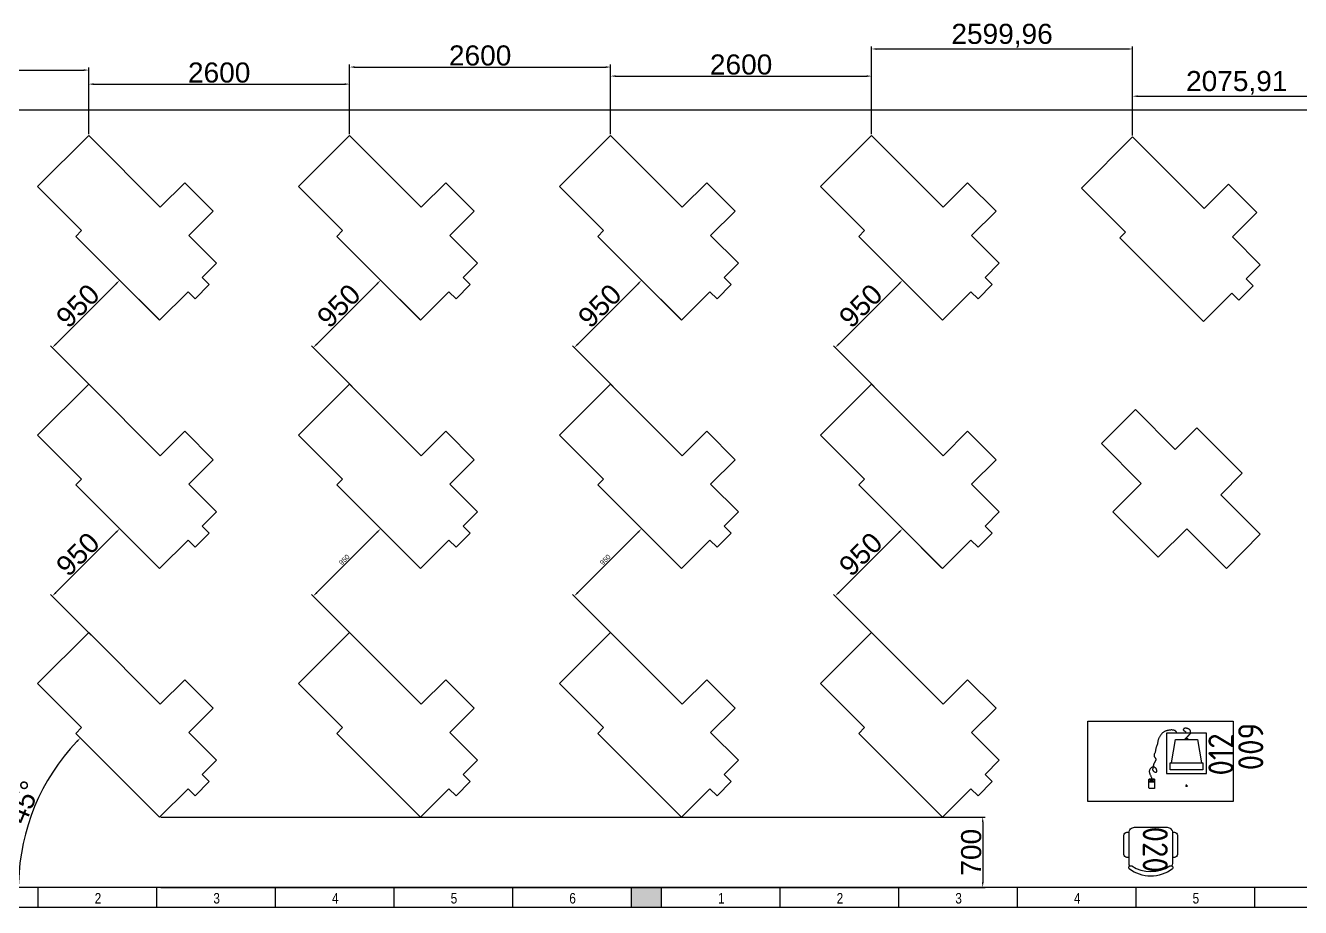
# Model space of a CAD drawing. Header units: millimetres. Extents: x 18768 to 1484868, y -11027 to 520152.
# Drawn here: x 58959 to 71662, y 494678 to 503462 of the extents above; entities that cross this region are included whole.
import ezdxf
from ezdxf.enums import TextEntityAlignment as Align

# ---------------------------------------------------------------- set-up
doc = ezdxf.new("R2010")
doc.units = ezdxf.units.MM
doc.linetypes.add('DIVIDE', pattern=[2.15, 1.5, -0.2, 0.05, -0.15, 0.05, -0.2])
for name, color, linetype in [('L025-CONTORNO', 7, 'Continuous'), ('L025-IMAGIN', 1, 'DIVIDE'), ('L025-TEXTO', 7, 'Continuous'), ('L035-ARRANJO-ADQUIRIR', 102, 'Continuous'), ('L035-TEXTO', 40, 'Continuous'), ('PAREDES', 7, 'Continuous')]:
    doc.layers.add(name, color=color, linetype=linetype)
doc.styles.add('ISO-CP--25', font='isocp.shx', dxfattribs={"height": 250})
doc.styles.get("Standard").update_dxf_attribs({"font": 'arial.ttf'})
doc.dimstyles.new('Anotativo', dxfattribs={"dimscale": 0, "dimtxt": 2.5, "dimasz": 2.5, "dimexe": 1.25, "dimexo": 0.625, "dimtad": 1, "dimtxsty": 'Standard', "dimcen": 2.5, "dimadec": 0, "dimazin": 0, "dimtfac": 1, "dimtmove": 0, "dimatfit": 3, "dimfxl": 1, "dimarcsym": 0})

# ---------------------------------------------------------------- blocks, each defined once
blk = doc.blocks.new('*D589')
at = {"layer": 'DEFPOINTS', "color": 0, "linetype": 'ByBlock', "lineweight": 15, "transparency": 16777216}
for p in [(85468, 496412), (84633, 495578), (85800, 495378), (55130, 494878), (89780, 494878)]:
    blk.add_point(p, dxfattribs=at)
at = {"layer": 'PAREDES', "color": 0, "linetype": 'ByBlock', "lineweight": -2, "transparency": 16777216}
blk.add_arc((83933, 494878), 1933, 1.4823, 43.5177, dxfattribs=at)
at = {"layer": 'PAREDES', "color": 0, "linetype": 'ByBlock', "lineweight": 15, "transparency": 16777216}
for points in [[(85329, 496203), (85341, 496214), (85300, 496244)], [(85874, 494928), (85857, 494928), (85866, 494878)]]:
    blk.add_solid(points, dxfattribs=at)
at = {"layer": 'PAREDES', "color": 0, "linetype": 'ByBlock', "lineweight": 15, "transparency": 16777216, "insert": (85824, 495661), "char_height": 200, "attachment_point": 5, "rotation": 292.5}
blk.add_mtext('45°', dxfattribs=at)
blk = doc.blocks.new('BL_SENAI_id9320210400')
at = {"layer": 'L035-ARRANJO-ADQUIRIR', "color": 0}
for points in [[(-690, 550, -0.290756), (-310, 550, 0.829608), (-284, 579, 0.333333), (-716, 579, 0.829608), (-690, 550)], [(-710, 550, 0.129448), (-717, 523), (-717, 219, 0.414214), (-663, 164), (-338, 164, 0.414214), (-284, 219), (-284, 525, 0.120944), (-290, 550)], [(-717, 464), (-737, 464, 0.414214), (-767, 434), (-767, 244, 0.414214), (-737, 214), (-717, 214)], [(-284, 214), (-264, 214, 0.414214), (-234, 244), (-234, 434, 0.414214), (-264, 464), (-284, 464)]]:
    blk.add_lwpolyline(points, format="xyb", dxfattribs=at)
at = {"layer": 'L025-TEXTO', "style": 'ISO-CP--25'}
blk.add_attdef('rmp_mt_codmaterial', (15, 15), '', height=40, dxfattribs=at)
at = {"layer": 'L025-TEXTO', "style": 'ISO-CP--25', "flags": 1}
for tag in ['rmp_mt_nomeunid', 'rmp_mt_potencia', 'rmp_mt_cod']:
    blk.add_attdef(tag, (15, 15), '', height=40, dxfattribs=at)
blk = doc.blocks.new('BL_SENAI_id9370710510')
at = {"layer": 'L035-ARRANJO-ADQUIRIR', "color": 0}
for p, q in [((491, 168), (491, 85)), ((491, 142), (549, 142)), ((491, 141), (549, 141)), ((495, 168), (495, 145)), ((511, 168), (495, 168)), ((495, 145), (511, 145)), ((542, 174), (498, 174)), ((511, 145), (511, 168)), ((529, 168), (512, 168)), ((512, 168), (512, 145)), ((512, 145), (529, 145)), ((529, 145), (529, 168)), ((530, 168), (530, 145)), ((546, 168), (530, 168)), ((530, 145), (546, 145)), ((546, 145), (546, 168)), ((549, 85), (549, 168)), ((185, 107), (161, 107)), ((173, 95), (173, 119)), ((498, 78), (542, 78))]:
    blk.add_line(p, q, dxfattribs=at)
for points in [[(173, 581), (172, 586), (170, 590), (168, 593), (165, 596), (162, 598), (160, 599), (158, 600), (156, 602), (154, 603), (153, 604), (152, 606), (152, 607), (152, 609), (151, 610), (151, 611), (150, 612), (149, 613), (148, 614), (146, 615), (145, 616), (143, 617), (141, 618), (139, 620), (138, 622), (136, 624), (135, 627), (134, 630), (133, 633), (133, 637), (133, 640), (133, 644), (133, 647), (134, 650), (134, 653), (135, 656), (137, 658), (138, 661), (140, 663), (142, 665), (144, 667), (146, 668), (148, 670), (151, 671), (153, 672), (156, 673), (158, 674), (160, 675), (162, 676), (164, 676), (166, 677), (168, 678), (170, 678), (172, 679), (174, 679), (175, 679), (177, 680), (179, 680), (180, 680), (182, 680), (183, 680), (185, 680), (187, 680), (189, 679), (190, 679), (192, 678), (194, 678), (195, 677), (197, 676), (199, 675), (200, 674), (201, 672), (203, 671), (204, 670), (205, 669), (205, 667), (206, 666), (206, 665), (206, 664), (206, 663), (206, 662), (205, 660), (205, 659), (204, 658), (203, 658), (201, 657), (200, 656), (199, 655), (197, 654), (196, 653), (194, 653), (193, 652), (191, 651), (190, 650), (189, 649), (187, 648), (186, 647), (185, 645), (184, 644), (183, 642), (182, 640), (181, 637), (179, 635), (176, 632), (173, 629)], [(268, 629), (272, 638), (277, 645), (282, 650), (288, 655), (294, 657), (300, 659), (307, 661), (313, 661), (320, 662), (326, 662), (332, 661), (338, 661), (343, 660), (349, 659), (355, 658), (360, 657), (366, 656), (371, 654), (377, 652), (382, 651), (387, 649), (392, 646), (397, 644), (402, 641), (406, 637), (411, 634), (415, 630), (419, 626), (422, 621), (426, 617), (430, 612), (433, 607), (437, 602), (440, 597), (443, 591), (447, 586), (449, 580), (452, 575), (454, 570), (456, 565), (457, 560), (458, 555), (459, 550), (460, 545), (460, 540), (461, 535), (461, 531), (462, 526), (464, 521), (466, 516), (467, 511), (470, 507), (472, 502), (474, 496), (475, 491), (477, 486), (478, 481), (479, 475), (480, 470), (481, 465), (481, 459), (482, 454), (483, 449), (484, 445), (486, 440), (487, 436), (489, 432), (491, 428), (492, 425), (494, 421), (495, 418), (496, 415), (496, 411), (496, 408), (496, 405), (495, 402), (494, 398), (493, 395), (492, 393), (490, 390), (488, 387), (486, 385), (484, 382), (482, 380), (481, 377), (480, 375), (479, 372), (479, 369), (479, 366), (479, 362), (481, 359), (482, 355), (484, 352), (486, 348), (488, 345), (490, 342), (492, 338), (493, 336), (495, 333), (497, 331), (498, 329), (499, 327), (500, 326), (501, 325), (501, 325), (501, 324), (501, 324), (501, 324), (501, 324), (500, 323), (500, 322), (501, 319), (501, 316), (502, 312), (503, 308), (504, 303), (505, 298), (506, 293), (507, 287), (508, 283), (509, 278), (510, 275), (511, 271), (511, 268), (511, 265), (510, 262), (509, 259), (507, 257), (505, 254), (502, 251), (498, 248), (495, 246), (491, 244), (487, 242), (483, 241), (480, 241), (477, 241), (475, 242), (473, 243), (471, 245), (470, 247), (469, 250), (469, 253), (469, 256), (469, 259), (470, 262), (471, 265), (472, 268), (473, 271), (475, 274), (477, 277), (479, 280), (482, 283), (485, 286), (488, 289), (491, 291), (495, 293), (498, 294), (503, 294), (507, 293), (512, 292), (517, 290), (522, 287), (527, 283), (531, 279), (536, 274), (539, 269), (542, 263), (543, 257), (544, 251), (544, 245), (543, 239), (542, 233), (540, 227), (538, 221), (536, 216), (533, 210), (530, 205), (528, 199), (525, 194), (523, 189), (521, 183), (520, 177), (520, 174)], [(323, 336), (283, 566), (63, 566), (23, 336)]]:
    blk.add_lwpolyline(points, dxfattribs=at)
for points in [[(-27, 229), (-27, 629), (373, 629), (373, 229)], [(162, 566), (184, 566), (184, 581), (162, 581)], [(335, 266), (335, 336), (10, 336), (10, 266)]]:
    blk.add_lwpolyline(points, close=True, dxfattribs=at)
for centre, start, end in [((498, 168), 90, 180), ((542, 168), 0, 90), ((498, 85), 180, 270), ((542, 85), 270, 0)]:
    blk.add_arc(centre, 6.72, start, end, dxfattribs=at)
at = {"layer": 'L025-TEXTO', "style": 'ISO-CP--25'}
blk.add_attdef('rmp_mt_codmaterial', (15, 15), '', height=40, dxfattribs=at)
at = {"layer": 'L025-TEXTO', "style": 'ISO-CP--25', "flags": 1}
for tag in ['rmp_mt_nomeunid', 'rmp_mt_potencia', 'rmp_mt_cod']:
    blk.add_attdef(tag, (15, 15), '', height=40, dxfattribs=at)
blk = doc.blocks.new('BL_SENAI_id9320220810')
at = {"layer": 'L025-CONTORNO', "color": 0}
blk.add_lwpolyline([(-688, 238), (112, 238), (112, 1688), (-688, 1688)], close=True, dxfattribs=at)
at = {"layer": 'L025-TEXTO', "style": 'ISO-CP--25'}
blk.add_attdef('rmp_mt_codmaterial', (15, 15), '', height=40, dxfattribs=at)
at = {"layer": 'L025-TEXTO', "style": 'ISO-CP--25', "flags": 1}
for tag in ['rmp_mt_nomeunid', 'rmp_mt_potencia', 'rmp_mt_cod']:
    blk.add_attdef(tag, (15, 15), '', height=40, dxfattribs=at)
blk = doc.blocks.new('*D592')
at = {"layer": 'DEFPOINTS', "color": 0, "linetype": 'ByBlock', "lineweight": 15, "transparency": 16777216}
for p in [(62896, 498053), (61826, 497779), (62224, 497381)]:
    blk.add_point(p, dxfattribs=at)
at = {"layer": 'PAREDES', "color": 0, "linetype": 'ByBlock', "lineweight": -2, "transparency": 16777216}
for p, q in [((62887, 498061), (62480, 498468)), ((62463, 498415), (61862, 497814)), ((62215, 497390), (61809, 497796))]:
    blk.add_line(p, q, dxfattribs=at)
at = {"layer": 'PAREDES', "color": 0, "linetype": 'ByBlock', "lineweight": 15, "transparency": 16777216}
for points in [[(62457, 498421), (62469, 498409), (62498, 498450)], [(61856, 497820), (61868, 497808), (61826, 497779)]]:
    blk.add_solid(points, dxfattribs=at)
at = {"layer": 'PAREDES', "color": 0, "linetype": 'ByBlock', "lineweight": 15, "transparency": 16777216, "insert": (62135, 498141), "char_height": 50, "attachment_point": 5, "rotation": 45}
blk.add_mtext('950', dxfattribs=at)
blk = doc.blocks.new('*D593')
at = {"layer": 'DEFPOINTS', "color": 0, "linetype": 'ByBlock', "lineweight": 15, "transparency": 16777216}
for p in [(62896, 500528), (61826, 500253), (62224, 499856)]:
    blk.add_point(p, dxfattribs=at)
at = {"layer": 'PAREDES', "color": 0, "linetype": 'ByBlock', "lineweight": -2, "transparency": 16777216}
for p, q in [((62463, 500890), (61862, 500289)), ((62887, 500536), (62480, 500943)), ((62215, 499865), (61809, 500271))]:
    blk.add_line(p, q, dxfattribs=at)
at = {"layer": 'PAREDES', "color": 0, "linetype": 'ByBlock', "lineweight": 15, "transparency": 16777216}
for points in [[(62457, 500896), (62469, 500884), (62498, 500925)], [(61856, 500295), (61868, 500283), (61826, 500253)]]:
    blk.add_solid(points, dxfattribs=at)
at = {"layer": 'PAREDES', "color": 0, "linetype": 'ByBlock', "lineweight": 15, "transparency": 16777216, "insert": (62081, 500670), "char_height": 200, "attachment_point": 5, "rotation": 45}
blk.add_mtext('950', dxfattribs=at)
blk = doc.blocks.new('*D594')
at = {"layer": 'DEFPOINTS', "color": 0, "linetype": 'ByBlock', "lineweight": 15, "transparency": 16777216}
for p in [(65496, 498053), (64426, 497779), (64824, 497381)]:
    blk.add_point(p, dxfattribs=at)
at = {"layer": 'PAREDES', "color": 0, "linetype": 'ByBlock', "lineweight": -2, "transparency": 16777216}
for p, q in [((65487, 498061), (65080, 498468)), ((65063, 498415), (64462, 497814)), ((64815, 497390), (64409, 497796))]:
    blk.add_line(p, q, dxfattribs=at)
at = {"layer": 'PAREDES', "color": 0, "linetype": 'ByBlock', "lineweight": 15, "transparency": 16777216}
for points in [[(65057, 498421), (65069, 498409), (65098, 498450)], [(64456, 497820), (64468, 497808), (64426, 497779)]]:
    blk.add_solid(points, dxfattribs=at)
at = {"layer": 'PAREDES', "color": 0, "linetype": 'ByBlock', "lineweight": 15, "transparency": 16777216, "insert": (64735, 498141), "char_height": 50, "attachment_point": 5, "rotation": 45}
blk.add_mtext('950', dxfattribs=at)
blk = doc.blocks.new('*D595')
at = {"layer": 'DEFPOINTS', "color": 0, "linetype": 'ByBlock', "lineweight": 15, "transparency": 16777216}
for p in [(65496, 500528), (64426, 500253), (64824, 499856)]:
    blk.add_point(p, dxfattribs=at)
at = {"layer": 'PAREDES', "color": 0, "linetype": 'ByBlock', "lineweight": -2, "transparency": 16777216}
for p, q in [((65063, 500890), (64462, 500289)), ((65487, 500536), (65080, 500943)), ((64815, 499865), (64409, 500271))]:
    blk.add_line(p, q, dxfattribs=at)
at = {"layer": 'PAREDES', "color": 0, "linetype": 'ByBlock', "lineweight": 15, "transparency": 16777216}
for points in [[(65057, 500896), (65069, 500884), (65098, 500925)], [(64456, 500295), (64468, 500283), (64426, 500253)]]:
    blk.add_solid(points, dxfattribs=at)
at = {"layer": 'PAREDES', "color": 0, "linetype": 'ByBlock', "lineweight": 15, "transparency": 16777216, "insert": (64681, 500670), "char_height": 200, "attachment_point": 5, "rotation": 45}
blk.add_mtext('950', dxfattribs=at)
blk = doc.blocks.new('*D596')
at = {"layer": 'DEFPOINTS', "color": 0, "linetype": 'ByBlock', "lineweight": 15, "transparency": 16777216}
for p in [(68096, 498053), (67026, 497779), (67424, 497381)]:
    blk.add_point(p, dxfattribs=at)
at = {"layer": 'PAREDES', "color": 0, "linetype": 'ByBlock', "lineweight": -2, "transparency": 16777216}
for p, q in [((68087, 498061), (67680, 498468)), ((67663, 498415), (67062, 497814)), ((67415, 497390), (67009, 497796))]:
    blk.add_line(p, q, dxfattribs=at)
at = {"layer": 'PAREDES', "color": 0, "linetype": 'ByBlock', "lineweight": 15, "transparency": 16777216}
for points in [[(67657, 498421), (67669, 498409), (67698, 498450)], [(67056, 497820), (67068, 497808), (67026, 497779)]]:
    blk.add_solid(points, dxfattribs=at)
at = {"layer": 'PAREDES', "color": 0, "linetype": 'ByBlock', "lineweight": 15, "transparency": 16777216, "insert": (67281, 498196), "char_height": 200, "attachment_point": 5, "rotation": 45}
blk.add_mtext('950', dxfattribs=at)
blk = doc.blocks.new('*D597')
at = {"layer": 'DEFPOINTS', "color": 0, "linetype": 'ByBlock', "lineweight": 15, "transparency": 16777216}
for p in [(68096, 500528), (67026, 500253), (67424, 499856)]:
    blk.add_point(p, dxfattribs=at)
at = {"layer": 'PAREDES', "color": 0, "linetype": 'ByBlock', "lineweight": -2, "transparency": 16777216}
for p, q in [((67663, 500890), (67062, 500289)), ((68087, 500536), (67680, 500943)), ((67415, 499865), (67009, 500271))]:
    blk.add_line(p, q, dxfattribs=at)
at = {"layer": 'PAREDES', "color": 0, "linetype": 'ByBlock', "lineweight": 15, "transparency": 16777216}
for points in [[(67657, 500896), (67669, 500884), (67698, 500925)], [(67056, 500295), (67068, 500283), (67026, 500253)]]:
    blk.add_solid(points, dxfattribs=at)
at = {"layer": 'PAREDES', "color": 0, "linetype": 'ByBlock', "lineweight": 15, "transparency": 16777216, "insert": (67281, 500670), "char_height": 200, "attachment_point": 5, "rotation": 45}
blk.add_mtext('950', dxfattribs=at)
blk = doc.blocks.new('*D598')
at = {"layer": 'DEFPOINTS', "color": 0, "linetype": 'ByBlock', "lineweight": 15, "transparency": 16777216}
for p in [(60296, 498053), (59226, 497779), (59624, 497381)]:
    blk.add_point(p, dxfattribs=at)
at = {"layer": 'PAREDES', "color": 0, "linetype": 'ByBlock', "lineweight": -2, "transparency": 16777216}
for p, q in [((60287, 498061), (59880, 498468)), ((59863, 498415), (59262, 497814)), ((59615, 497390), (59209, 497796))]:
    blk.add_line(p, q, dxfattribs=at)
at = {"layer": 'PAREDES', "color": 0, "linetype": 'ByBlock', "lineweight": 15, "transparency": 16777216}
for points in [[(59857, 498421), (59869, 498409), (59898, 498450)], [(59256, 497820), (59268, 497808), (59226, 497779)]]:
    blk.add_solid(points, dxfattribs=at)
at = {"layer": 'PAREDES', "color": 0, "linetype": 'ByBlock', "lineweight": 15, "transparency": 16777216, "insert": (59481, 498196), "char_height": 200, "attachment_point": 5, "rotation": 45}
blk.add_mtext('950', dxfattribs=at)
blk = doc.blocks.new('*D599')
at = {"layer": 'DEFPOINTS', "color": 0, "linetype": 'ByBlock', "lineweight": 15, "transparency": 16777216}
for p in [(60296, 500528), (59226, 500253), (59624, 499856)]:
    blk.add_point(p, dxfattribs=at)
at = {"layer": 'PAREDES', "color": 0, "linetype": 'ByBlock', "lineweight": -2, "transparency": 16777216}
for p, q in [((59863, 500890), (59262, 500289)), ((60287, 500536), (59880, 500943)), ((59615, 499865), (59209, 500271))]:
    blk.add_line(p, q, dxfattribs=at)
at = {"layer": 'PAREDES', "color": 0, "linetype": 'ByBlock', "lineweight": 15, "transparency": 16777216}
for points in [[(59857, 500896), (59869, 500884), (59898, 500925)], [(59256, 500295), (59268, 500283), (59226, 500253)]]:
    blk.add_solid(points, dxfattribs=at)
at = {"layer": 'PAREDES', "color": 0, "linetype": 'ByBlock', "lineweight": 15, "transparency": 16777216, "insert": (59481, 500670), "char_height": 200, "attachment_point": 5, "rotation": 45}
blk.add_mtext('950', dxfattribs=at)
blk = doc.blocks.new('*D603')
at = {"layer": 'DEFPOINTS', "color": 0, "linetype": 'ByBlock', "lineweight": 15, "transparency": 16777216}
for p in [(72065, 502758), (69989, 502352), (72065, 502352)]:
    blk.add_point(p, dxfattribs=at)
at = {"layer": 'PAREDES', "color": 0, "linetype": 'ByBlock', "lineweight": -2, "transparency": 16777216}
for p, q in [((69989, 502365), (69989, 502783)), ((72065, 502365), (72065, 502783)), ((70039, 502758), (72015, 502758))]:
    blk.add_line(p, q, dxfattribs=at)
at = {"layer": 'PAREDES', "color": 0, "linetype": 'ByBlock', "lineweight": 15, "transparency": 16777216}
for points in [[(70039, 502766), (70039, 502749), (69989, 502758)], [(72015, 502766), (72015, 502749), (72065, 502758)]]:
    blk.add_solid(points, dxfattribs=at)
at = {"layer": 'PAREDES', "color": 0, "linetype": 'ByBlock', "lineweight": 15, "transparency": 16777216, "insert": (71027, 502890), "char_height": 200, "attachment_point": 5}
blk.add_mtext('2075,91', dxfattribs=at)
blk = doc.blocks.new('*D604')
at = {"layer": 'DEFPOINTS', "color": 0, "linetype": 'ByBlock', "lineweight": 15, "transparency": 16777216}
for p in [(60296, 495578), (60296, 494878), (68496, 494878)]:
    blk.add_point(p, dxfattribs=at)
at = {"layer": 'PAREDES', "color": 0, "linetype": 'ByBlock', "lineweight": -2, "transparency": 16777216}
for p, q in [((60308, 495578), (68521, 495578)), ((68496, 495528), (68496, 494928)), ((60308, 494878), (68521, 494878))]:
    blk.add_line(p, q, dxfattribs=at)
at = {"layer": 'PAREDES', "color": 0, "linetype": 'ByBlock', "lineweight": 15, "transparency": 16777216}
for points in [[(68488, 495528), (68505, 495528), (68496, 495578)], [(68488, 494928), (68505, 494928), (68496, 494878)]]:
    blk.add_solid(points, dxfattribs=at)
at = {"layer": 'PAREDES', "color": 0, "linetype": 'ByBlock', "lineweight": 15, "transparency": 16777216, "insert": (68382, 495228), "char_height": 200, "attachment_point": 5, "rotation": 90}
blk.add_mtext('700', dxfattribs=at)
blk = doc.blocks.new('*D605')
at = {"layer": 'DEFPOINTS', "color": 0, "linetype": 'ByBlock', "lineweight": 15, "transparency": 16777216}
for p in [(59589, 503018), (56989, 502366), (59589, 502366)]:
    blk.add_point(p, dxfattribs=at)
at = {"layer": 'PAREDES', "color": 0, "linetype": 'ByBlock', "lineweight": -2, "transparency": 16777216}
for p, q in [((56989, 502378), (56989, 503043)), ((59589, 502378), (59589, 503043)), ((57039, 503018), (59539, 503018))]:
    blk.add_line(p, q, dxfattribs=at)
at = {"layer": 'PAREDES', "color": 0, "linetype": 'ByBlock', "lineweight": 15, "transparency": 16777216}
for points in [[(57039, 503026), (57039, 503009), (56989, 503018)], [(59539, 503026), (59539, 503009), (59589, 503018)]]:
    blk.add_solid(points, dxfattribs=at)
at = {"layer": 'PAREDES', "color": 0, "linetype": 'ByBlock', "lineweight": 15, "transparency": 16777216, "insert": (58289, 503132), "char_height": 200, "attachment_point": 5}
blk.add_mtext('2600', dxfattribs=at)
blk = doc.blocks.new('*D606')
at = {"layer": 'DEFPOINTS', "color": 0, "linetype": 'ByBlock', "lineweight": 15, "transparency": 16777216}
for p in [(62189, 502878), (59589, 502366), (62189, 502366)]:
    blk.add_point(p, dxfattribs=at)
at = {"layer": 'PAREDES', "color": 0, "linetype": 'ByBlock', "lineweight": -2, "transparency": 16777216}
for p, q in [((59589, 502378), (59589, 502903)), ((59639, 502878), (62139, 502878)), ((62189, 502378), (62189, 502903))]:
    blk.add_line(p, q, dxfattribs=at)
at = {"layer": 'PAREDES', "color": 0, "linetype": 'ByBlock', "lineweight": 15, "transparency": 16777216}
for points in [[(59639, 502886), (59639, 502869), (59589, 502878)], [(62139, 502886), (62139, 502869), (62189, 502878)]]:
    blk.add_solid(points, dxfattribs=at)
at = {"layer": 'PAREDES', "color": 0, "linetype": 'ByBlock', "lineweight": 15, "transparency": 16777216, "insert": (60889, 502992), "char_height": 200, "attachment_point": 5}
blk.add_mtext('2600', dxfattribs=at)
blk = doc.blocks.new('*D607')
at = {"layer": 'DEFPOINTS', "color": 0, "linetype": 'ByBlock', "lineweight": 15, "transparency": 16777216}
for p in [(64789, 503048), (62189, 502366), (64789, 502366)]:
    blk.add_point(p, dxfattribs=at)
at = {"layer": 'PAREDES', "color": 0, "linetype": 'ByBlock', "lineweight": -2, "transparency": 16777216}
for p, q in [((62189, 502378), (62189, 503073)), ((62239, 503048), (64739, 503048)), ((64789, 502378), (64789, 503073))]:
    blk.add_line(p, q, dxfattribs=at)
at = {"layer": 'PAREDES', "color": 0, "linetype": 'ByBlock', "lineweight": 15, "transparency": 16777216}
for points in [[(62239, 503056), (62239, 503039), (62189, 503048)], [(64739, 503056), (64739, 503039), (64789, 503048)]]:
    blk.add_solid(points, dxfattribs=at)
at = {"layer": 'PAREDES', "color": 0, "linetype": 'ByBlock', "lineweight": 15, "transparency": 16777216, "insert": (63489, 503162), "char_height": 200, "attachment_point": 5}
blk.add_mtext('2600', dxfattribs=at)
blk = doc.blocks.new('*D608')
at = {"layer": 'DEFPOINTS', "color": 0, "linetype": 'ByBlock', "lineweight": 15, "transparency": 16777216}
for p in [(67389, 502958), (64789, 502366), (67389, 502366)]:
    blk.add_point(p, dxfattribs=at)
at = {"layer": 'PAREDES', "color": 0, "linetype": 'ByBlock', "lineweight": -2, "transparency": 16777216}
for p, q in [((64789, 502378), (64789, 502983)), ((64839, 502958), (67339, 502958)), ((67389, 502378), (67389, 502983))]:
    blk.add_line(p, q, dxfattribs=at)
at = {"layer": 'PAREDES', "color": 0, "linetype": 'ByBlock', "lineweight": 15, "transparency": 16777216}
for points in [[(64839, 502966), (64839, 502949), (64789, 502958)], [(67339, 502966), (67339, 502949), (67389, 502958)]]:
    blk.add_solid(points, dxfattribs=at)
at = {"layer": 'PAREDES', "color": 0, "linetype": 'ByBlock', "lineweight": 15, "transparency": 16777216, "insert": (66089, 503072), "char_height": 200, "attachment_point": 5}
blk.add_mtext('2600', dxfattribs=at)
blk = doc.blocks.new('*D609')
at = {"layer": 'DEFPOINTS', "color": 0, "linetype": 'ByBlock', "lineweight": 15, "transparency": 16777216}
for p in [(69989, 503228), (67389, 502366), (69989, 502366)]:
    blk.add_point(p, dxfattribs=at)
at = {"layer": 'PAREDES', "color": 0, "linetype": 'ByBlock', "lineweight": -2, "transparency": 16777216}
for p, q in [((67389, 502378), (67389, 503253)), ((67439, 503228), (69939, 503228)), ((69989, 502378), (69989, 503253))]:
    blk.add_line(p, q, dxfattribs=at)
at = {"layer": 'PAREDES', "color": 0, "linetype": 'ByBlock', "lineweight": 15, "transparency": 16777216}
for points in [[(67439, 503236), (67439, 503219), (67389, 503228)], [(69939, 503236), (69939, 503219), (69989, 503228)]]:
    blk.add_solid(points, dxfattribs=at)
at = {"layer": 'PAREDES', "color": 0, "linetype": 'ByBlock', "lineweight": 15, "transparency": 16777216, "insert": (68689, 503360), "char_height": 200, "attachment_point": 5}
blk.add_mtext('2599,96', dxfattribs=at)
blk = doc.blocks.new('*D610')
at = {"layer": 'DEFPOINTS', "color": 0, "linetype": 'ByBlock', "lineweight": 15, "transparency": 16777216}
for p in [(59461, 496412), (59172, 495931), (60296, 495578), (55130, 494878), (89780, 494878)]:
    blk.add_point(p, dxfattribs=at)
at = {"layer": 'PAREDES', "color": 0, "linetype": 'ByBlock', "lineweight": -2, "transparency": 16777216}
blk.add_arc((60996, 494878), 2106, 136.3604, 178.6396, dxfattribs=at)
at = {"layer": 'PAREDES', "color": 0, "linetype": 'ByBlock', "lineweight": 15, "transparency": 16777216}
for points in [[(59466, 496337), (59478, 496325), (59507, 496367)], [(58899, 494928), (58882, 494928), (58890, 494878)]]:
    blk.add_solid(points, dxfattribs=at)
at = {"layer": 'PAREDES', "color": 0, "linetype": 'ByBlock', "lineweight": 15, "transparency": 16777216, "insert": (58945, 495727), "char_height": 200, "attachment_point": 5, "rotation": 67.5}
blk.add_mtext('45°', dxfattribs=at)

msp = doc.modelspace()

# ---------------------------------------------------------------- hatches: boundary and pattern name
h = msp.add_hatch(color=1)
h.dxf.hatch_style = 1
h.paths.add_polyline_path([(87173.615, 494877.757), (87173.615, 494677.757), (87513.615, 494677.757), (87513.615, 494877.757)])
h.paths.add_polyline_path([(80081.615, 494877.757), (79781.615, 494877.757), (79781.615, 494677.757), (80081.615, 494677.757)])
h.paths.add_polyline_path([(72689.615, 494677.757), (72689.615, 494877.757), (72384.615, 494877.757), (72384.615, 494677.757)])
h.paths.add_polyline_path([(65292.615, 494877.757), (64992.615, 494877.757), (64992.615, 494677.757), (65292.615, 494677.757)])
h.paths.add_polyline_path([(57900.615, 494877.757), (57600.615, 494877.757), (57600.615, 494677.757), (57900.615, 494677.757)])
h = msp.add_hatch(color=1)
h.dxf.hatch_style = 1
h.paths.add_polyline_path([(87173.615, 494877.757), (87173.615, 494677.757), (87513.615, 494677.757), (87513.615, 494877.757)])
h.paths.add_polyline_path([(80081.615, 494877.757), (79781.615, 494877.757), (79781.615, 494677.757), (80081.615, 494677.757)])
h.paths.add_polyline_path([(72689.615, 494677.757), (72689.615, 494877.757), (72384.615, 494877.757), (72384.615, 494677.757)])
h.paths.add_polyline_path([(65292.615, 494877.757), (64992.615, 494877.757), (64992.615, 494677.757), (65292.615, 494677.757)])
h.paths.add_polyline_path([(57900.615, 494877.757), (57600.615, 494877.757), (57600.615, 494677.757), (57900.615, 494677.757)])
h = msp.add_hatch(color=1)
h.dxf.hatch_style = 1
h.paths.add_polyline_path([(87173.615, 494877.757), (87173.615, 494677.757), (87513.615, 494677.757), (87513.615, 494877.757)])
h.paths.add_polyline_path([(80081.615, 494877.757), (79781.615, 494877.757), (79781.615, 494677.757), (80081.615, 494677.757)])
h.paths.add_polyline_path([(72689.615, 494677.757), (72689.615, 494877.757), (72384.615, 494877.757), (72384.615, 494677.757)])
h.paths.add_polyline_path([(65292.615, 494877.757), (64992.615, 494877.757), (64992.615, 494677.757), (65292.615, 494677.757)])
h.paths.add_polyline_path([(57900.615, 494877.757), (57600.615, 494877.757), (57600.615, 494677.757), (57900.615, 494677.757)])

# ---------------------------------------------------------------- linework, layer by layer
for p, q in [((60790.819, 500881.073), (60649.397, 500739.652)), ((63390.819, 500881.073), (63249.397, 500739.652)), ((65990.819, 500881.073), (65849.397, 500739.652)), ((68590.819, 500881.073), (68449.397, 500739.652)), ((71190.779, 500867.456), (71049.358, 500726.035)), ((60790.819, 498406.194), (60649.397, 498264.773)), ((63390.819, 498406.194), (63249.397, 498264.773)), ((65990.819, 498406.194), (65849.397, 498264.773)), ((68590.819, 498406.194), (68449.397, 498264.773)), ((60790.824, 495931.311), (60649.403, 495789.889)), ((63390.824, 495931.311), (63249.403, 495789.889)), ((65990.824, 495931.311), (65849.403, 495789.889))]:
    msp.add_line(p, q)
at = {"color": 1}
for p, q in [((59082.615, 494877.757), (59082.615, 494677.757)), ((59082.615, 494877.757), (59082.615, 494677.757)), ((59082.615, 494877.757), (59082.615, 494677.757)), ((60264.615, 494877.757), (60264.615, 494677.757)), ((60264.615, 494877.757), (60264.615, 494677.757)), ((60264.615, 494877.757), (60264.615, 494677.757)), ((61446.615, 494877.757), (61446.615, 494677.757)), ((61446.615, 494877.757), (61446.615, 494677.757)), ((61446.615, 494877.757), (61446.615, 494677.757)), ((62628.615, 494877.757), (62628.615, 494677.757)), ((62628.615, 494877.757), (62628.615, 494677.757)), ((62628.615, 494877.757), (62628.615, 494677.757)), ((62628.615, 494877.757), (62628.615, 494677.757)), ((62628.615, 494877.757), (62628.615, 494677.757)), ((62628.615, 494877.757), (62628.615, 494677.757)), ((62628.615, 494877.757), (62628.615, 494677.757)), ((62628.615, 494877.757), (62628.615, 494677.757)), ((62628.615, 494877.757), (62628.615, 494677.757)), ((63810.615, 494877.757), (63810.615, 494677.757)), ((63810.615, 494877.757), (63810.615, 494677.757)), ((63810.615, 494877.757), (63810.615, 494677.757)), ((64992.615, 494877.757), (64992.615, 494677.757)), ((64992.615, 494877.757), (64992.615, 494677.757)), ((64992.615, 494877.757), (64992.615, 494677.757)), ((65292.615, 494877.757), (65292.615, 494677.757)), ((65292.615, 494877.757), (65292.615, 494677.757)), ((65292.615, 494877.757), (65292.615, 494677.757)), ((66474.615, 494877.757), (66474.615, 494677.757)), ((66474.615, 494877.757), (66474.615, 494677.757)), ((66474.615, 494877.757), (66474.615, 494677.757)), ((67656.615, 494877.757), (67656.615, 494677.757)), ((67656.615, 494877.757), (67656.615, 494677.757)), ((67656.615, 494877.757), (67656.615, 494677.757)), ((68838.615, 494877.757), (68838.615, 494677.757)), ((68838.615, 494877.757), (68838.615, 494677.757)), ((68838.615, 494877.757), (68838.615, 494677.757)), ((70020.615, 494877.757), (70020.615, 494677.757)), ((70020.615, 494877.757), (70020.615, 494677.757)), ((70020.615, 494877.757), (70020.615, 494677.757)), ((70020.615, 494877.757), (70020.615, 494677.757)), ((70020.615, 494877.757), (70020.615, 494677.757)), ((70020.615, 494877.757), (70020.615, 494677.757)), ((70020.615, 494877.757), (70020.615, 494677.757)), ((70020.615, 494877.757), (70020.615, 494677.757)), ((70020.615, 494877.757), (70020.615, 494677.757)), ((71202.615, 494877.757), (71202.615, 494677.757)), ((71202.615, 494877.757), (71202.615, 494677.757)), ((71202.615, 494877.757), (71202.615, 494677.757))]:
    msp.add_line(p, q, dxfattribs=at)
for points in [[(59518.027, 501418.474), (59079.62, 501856.88), (59588.737, 502365.997), (60302.698, 501652.036), (60545.842, 501895.179), (60828.684, 501612.337), (60585.541, 501369.193)], [(62118.027, 501418.474), (61679.62, 501856.88), (62188.737, 502365.997), (62902.698, 501652.036), (63145.842, 501895.179), (63428.684, 501612.337), (63185.541, 501369.193)], [(64718.027, 501418.474), (64279.62, 501856.88), (64788.737, 502365.997), (65502.698, 501652.036), (65745.842, 501895.179), (66028.684, 501612.337), (65785.541, 501369.193)], [(67318.027, 501418.474), (66879.62, 501856.88), (67388.737, 502365.997), (68102.698, 501652.036), (68345.842, 501895.179), (68628.684, 501612.337), (68385.541, 501369.193)], [(69917.987, 501404.857), (69479.581, 501843.264), (69988.698, 502352.381), (70702.659, 501638.419), (70945.802, 501881.563), (71228.645, 501598.72), (70985.502, 501355.577)], [(59518.027, 501418.474), (59461.458, 501361.906), (60295.844, 500527.52), (60578.687, 500810.362), (60649.397, 500739.652)], [(62118.027, 501418.474), (62061.458, 501361.906), (62895.844, 500527.52), (63178.687, 500810.362), (63249.397, 500739.652)], [(64718.027, 501418.474), (64661.458, 501361.906), (65495.844, 500527.52), (65778.687, 500810.362), (65849.397, 500739.652)], [(67318.027, 501418.474), (67261.458, 501361.906), (68095.844, 500527.52), (68378.687, 500810.362), (68449.397, 500739.652)], [(69917.987, 501404.857), (69861.419, 501348.289), (70695.805, 500513.903), (70978.647, 500796.746), (71049.358, 500726.035)], [(60585.541, 501369.193), (60861.529, 501093.205), (60720.108, 500951.784), (60790.819, 500881.073)], [(63185.541, 501369.193), (63461.529, 501093.205), (63320.108, 500951.784), (63390.819, 500881.073)], [(65785.541, 501369.193), (66061.529, 501093.205), (65920.108, 500951.784), (65990.819, 500881.073)], [(68385.541, 501369.193), (68661.529, 501093.205), (68520.108, 500951.784), (68590.819, 500881.073)], [(70985.502, 501355.577), (71261.49, 501079.588), (71120.069, 500938.167), (71190.779, 500867.456)], [(59518.027, 498943.595), (59079.62, 499382.002), (59588.737, 499891.119), (60302.698, 499177.158), (60545.842, 499420.301), (60828.684, 499137.458), (60585.541, 498894.315)], [(62118.027, 498943.595), (61679.62, 499382.002), (62188.737, 499891.119), (62902.698, 499177.158), (63145.842, 499420.301), (63428.684, 499137.458), (63185.541, 498894.315)], [(64718.027, 498943.595), (64279.62, 499382.002), (64788.737, 499891.119), (65502.698, 499177.158), (65745.842, 499420.301), (66028.684, 499137.458), (65785.541, 498894.315)], [(67318.027, 498943.595), (66879.62, 499382.002), (67388.737, 499891.119), (68102.698, 499177.158), (68345.842, 499420.301), (68628.684, 499137.458), (68385.541, 498894.315)], [(59518.027, 498943.595), (59461.458, 498887.027), (60295.844, 498052.641), (60578.687, 498335.484), (60649.397, 498264.773)], [(60585.541, 498894.315), (60861.529, 498618.326), (60720.108, 498476.905), (60790.819, 498406.194)], [(62118.027, 498943.595), (62061.458, 498887.027), (62895.844, 498052.641), (63178.687, 498335.484), (63249.397, 498264.773)], [(63185.541, 498894.315), (63461.529, 498618.326), (63320.108, 498476.905), (63390.819, 498406.194)], [(64718.027, 498943.595), (64661.458, 498887.027), (65495.844, 498052.641), (65778.687, 498335.484), (65849.397, 498264.773)], [(65785.541, 498894.315), (66061.529, 498618.326), (65920.108, 498476.905), (65990.819, 498406.194)], [(67318.027, 498943.595), (67261.458, 498887.027), (68095.844, 498052.641), (68378.687, 498335.484), (68449.397, 498264.773)], [(68385.541, 498894.315), (68661.529, 498618.326), (68520.108, 498476.905), (68590.819, 498406.194)], [(59518.032, 496468.712), (59079.625, 496907.118), (59588.742, 497416.235), (60302.703, 496702.274), (60545.847, 496945.417), (60828.689, 496662.574), (60585.546, 496419.431)], [(62118.032, 496468.712), (61679.625, 496907.118), (62188.742, 497416.235), (62902.703, 496702.274), (63145.847, 496945.417), (63428.689, 496662.574), (63185.546, 496419.431)], [(64718.032, 496468.712), (64279.625, 496907.118), (64788.742, 497416.235), (65502.703, 496702.274), (65745.847, 496945.417), (66028.689, 496662.574), (65785.546, 496419.431)], [(67318.032, 496468.712), (66879.625, 496907.118), (67388.742, 497416.235), (68102.703, 496702.274), (68345.847, 496945.417), (68628.689, 496662.574), (68385.546, 496419.431)], [(59518.032, 496468.712), (59461.463, 496412.143), (60295.849, 495577.757), (60578.692, 495860.6), (60649.403, 495789.889)], [(62118.032, 496468.712), (62061.463, 496412.143), (62895.849, 495577.757), (63178.692, 495860.6), (63249.403, 495789.889)], [(64718.032, 496468.712), (64661.463, 496412.143), (65495.849, 495577.757), (65778.692, 495860.6), (65849.403, 495789.889)], [(67318.032, 496468.712), (67261.463, 496412.143), (68095.849, 495577.757), (68378.692, 495860.6), (68449.403, 495789.889)], [(60585.546, 496419.431), (60861.535, 496143.443), (60720.113, 496002.021), (60790.824, 495931.311)], [(63185.546, 496419.431), (63461.535, 496143.443), (63320.113, 496002.021), (63390.824, 495931.311)], [(65785.546, 496419.431), (66061.535, 496143.443), (65920.113, 496002.021), (65990.824, 495931.311)], [(68385.546, 496419.431), (68661.535, 496143.443), (68520.113, 496002.021), (68590.824, 495931.311)]]:
    msp.add_lwpolyline(points)
msp.add_lwpolyline([(70528.189, 498448.621), (70245.347, 498165.778), (69792.798, 498618.326), (70075.641, 498901.169), (69679.661, 499297.149), (70019.072, 499636.56), (70415.05, 499240.578), (70630.011, 499455.539), (71082.557, 499002.988), (70867.596, 498788.028), (71261.49, 498394.13), (70924.169, 498052.641)], close=True)
at = {"layer": 'L025-IMAGIN'}
msp.add_line((89799.615, 502617.757), (55129.615, 502617.757), dxfattribs=at)
msp.add_line((89799.615, 502617.757), (55129.615, 502617.757), dxfattribs=at)
msp.add_line((89799.615, 502617.757), (55129.615, 502617.757), dxfattribs=at)
at = {"layer": 'PAREDES', "linetype": 'ByBlock', "lineweight": 15}
for p, q in [((68590.824, 495931.311), (68449.403, 495789.889)), ((89779.615, 494877.757), (55129.615, 494877.757)), ((89779.615, 494877.757), (55129.615, 494877.757))]:
    msp.add_line(p, q, dxfattribs=at)
at = {"layer": 'PAREDES'}
for p, q in [((90429.615, 494877.757), (54939.615, 494877.757)), ((90449.615, 494877.757), (54959.615, 494877.757)), ((90429.615, 494677.757), (54939.615, 494677.757)), ((90429.615, 494677.757), (54939.615, 494677.757)), ((90429.615, 494677.757), (54939.615, 494677.757)), ((90449.615, 494677.757), (55129.615, 494677.757))]:
    msp.add_line(p, q, dxfattribs=at)

# ---------------------------------------------------------------- block references
at = {"layer": 'L035-ARRANJO-ADQUIRIR'}
ref = msp.add_blockref('BL_SENAI_id9320220810', (71230.677, 495844.984), dxfattribs=dict(at, xscale=-1, rotation=89.99999999991184))
ref.add_attrib('rmp_mt_codmaterial', '009', dxfattribs={"layer": 'L025-TEXTO', "height": 250, "rotation": 90, "style": 'ISO-CP--25'}).set_placement((71291.508, 496280.415), align=Align.CENTER)
ref = msp.add_blockref('BL_SENAI_id9370710510', (70699.874, 495784.016), dxfattribs=dict(at, xscale=-1))
ref.add_attrib('rmp_mt_codmaterial', '012', dxfattribs={"layer": 'L025-TEXTO', "height": 250, "rotation": 90, "style": 'ISO-CP--25'}).set_placement((70869.456, 496201.894), align=Align.MIDDLE)
ref = msp.add_blockref('BL_SENAI_id9320210400', (70670.595, 495641.076), dxfattribs=dict(at, xscale=-1, rotation=180))
ref.add_attrib('rmp_mt_codmaterial', '020', dxfattribs={"layer": 'L025-TEXTO', "height": 250, "rotation": 270, "style": 'ISO-CP--25'}).set_placement((70215.165, 495253.513), align=Align.MIDDLE)

# ---------------------------------------------------------------- texts
at = {"layer": 'L035-TEXTO', "width": 0.8}
for s, p in [('2', (59649.142, 494717.041)), ('2', (59649.142, 494717.041)), ('2', (59649.142, 494717.041)), ('3', (60831.142, 494717.041)), ('3', (60831.142, 494717.041)), ('3', (60831.142, 494717.041)), ('4', (62013.142, 494717.041)), ('4', (62013.142, 494717.041)), ('4', (62013.142, 494717.041)), ('5', (63195.142, 494717.041)), ('5', (63195.142, 494717.041)), ('5', (63195.142, 494717.041)), ('6', (64377.142, 494717.041)), ('6', (64377.142, 494717.041)), ('6', (64377.142, 494717.041)), ('1', (65859.142, 494717.041)), ('1', (65859.142, 494717.041)), ('1', (65859.142, 494717.041)), ('2', (67041.142, 494717.041)), ('2', (67041.142, 494717.041)), ('2', (67041.142, 494717.041)), ('3', (68223.142, 494717.041)), ('3', (68223.142, 494717.041)), ('3', (68223.142, 494717.041)), ('4', (69405.142, 494717.041)), ('4', (69405.142, 494717.041)), ('4', (69405.142, 494717.041)), ('5', (70587.142, 494717.041)), ('5', (70587.142, 494717.041)), ('5', (70587.142, 494717.041))]:
    msp.add_text(s, height=105, dxfattribs=at).set_placement(p)

# ---------------------------------------------------------------- dimensions: what is measured, and where the dimension line sits
at = {"layer": 'PAREDES', "linetype": 'ByBlock', "lineweight": 15}
for base, p1, p2, picture, middle in [((69988.698, 503227.757), (67388.737, 502365.997), (69988.698, 502365.997), '*D609', (68688.718, 503360.448)), ((64788.737, 503047.757), (62188.737, 502365.997), (64788.737, 502365.997), '*D607', (63488.737, 503162.372)), ((59588.737, 503017.757), (56988.734, 502365.997), (59588.737, 502365.997), '*D605', (58288.736, 503132.372)), ((67388.737, 502957.757), (64788.737, 502365.997), (67388.737, 502365.997), '*D608', (66088.737, 503072.372)), ((62188.737, 502877.757), (59588.737, 502365.997), (62188.737, 502365.997), '*D606', (60888.737, 502992.372)), ((72064.612, 502757.757), (69988.698, 502352.381), (72064.612, 502352.381), '*D603', (71026.655, 502890.448))]:
    dim = msp.add_linear_dim(base=base, p1=p1, p2=p2, dimstyle='Anotativo', override={"dimtxt": 10}, dxfattribs=at)
    dim.commit()
    dim.dimension.update_dxf_attribs({"geometry": picture, "text_midpoint": middle})
for p1, p2, picture, middle in [((60295.844, 500527.52), (59624.09, 499855.766), '*D599', (59481.206, 500670.403)), ((62895.844, 500527.52), (62224.09, 499855.766), '*D593', (62081.206, 500670.403)), ((65495.844, 500527.52), (64824.09, 499855.766), '*D595', (64681.206, 500670.403)), ((68095.844, 500527.52), (67424.09, 499855.766), '*D597', (67281.206, 500670.403)), ((60295.844, 498052.641), (59624.09, 497380.887), '*D598', (59481.206, 498195.525)), ((68095.844, 498052.641), (67424.09, 497380.887), '*D596', (67281.206, 498195.525))]:
    dim = msp.add_aligned_dim(p1=p1, p2=p2, distance=-562.455, dimstyle='Anotativo', override={"dimtxt": 10}, dxfattribs=at)
    dim.commit()
    dim.dimension.update_dxf_attribs({"geometry": picture, "text_midpoint": middle})
for p1, p2, picture, middle in [((62895.844, 498052.641), (62224.09, 497380.887), '*D592', (62135.361, 498141.37)), ((65495.844, 498052.641), (64824.09, 497380.887), '*D594', (64735.361, 498141.37))]:
    dim = msp.add_aligned_dim(p1=p1, p2=p2, distance=-562.455, dimstyle='Anotativo', dxfattribs=at)
    dim.commit()
    dim.dimension.update_dxf_attribs({"geometry": picture, "text_midpoint": middle})
for base, line2, picture, middle in [((59172.076, 495930.713), ((59461.463, 496412.143), (60295.849, 495577.757)), '*D610', (58944.729, 495727.359)), ((85800.221, 495377.974), ((85467.772, 496412.141), (84633.386, 495577.755)), '*D589', (85824.471, 495661.069))]:
    dim = msp.add_angular_dim_2l(base=base, line1=((89779.615, 494877.757), (55129.615, 494877.757)), line2=line2, dimstyle='Anotativo', override={"dimscale": 0, "dimtxt": 10}, dxfattribs=at)
    dim.commit()
    dim.dimension.update_dxf_attribs({"geometry": picture, "text_midpoint": middle})
dim = msp.add_linear_dim(base=(68496.318, 494877.757), p1=(60295.849, 495577.757), p2=(60295.849, 494877.757), angle=90, dimstyle='Anotativo', override={"dimtxt": 10}, dxfattribs=at)
dim.commit()
dim.dimension.update_dxf_attribs({"geometry": '*D604', "text_midpoint": (68381.703, 495227.757)})

doc.saveas('drawing.dxf')
